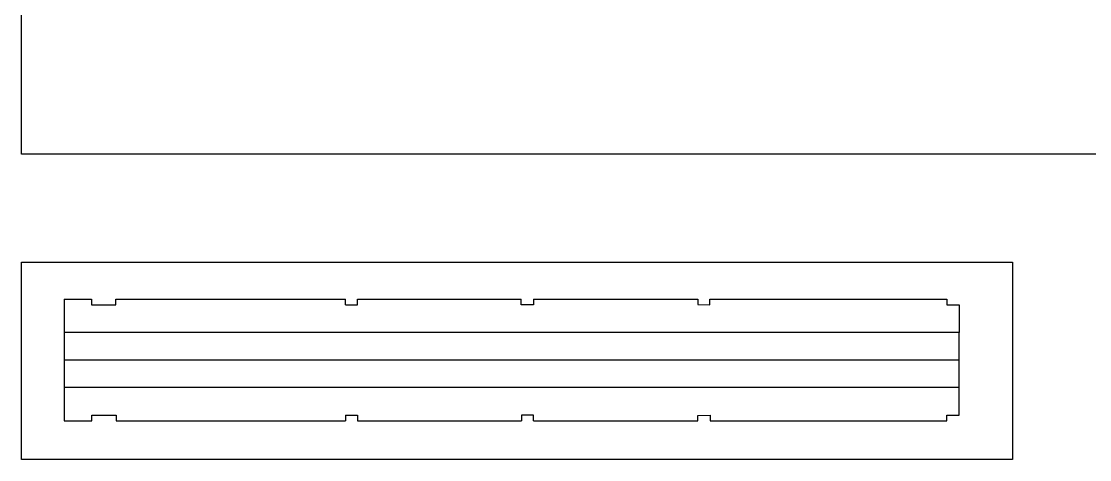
# Model space of a CAD drawing. Header units: millimetres. Extents: x 101 to 1419, y 216 to 432.
# Drawn here: x 1119.8 to 1313.2, y 216.1 to 295.4 of the extents above; entities that cross this region are included whole.
import ezdxf

# ---------------------------------------------------------------- set-up
doc = ezdxf.new("R2010")
doc.units = ezdxf.units.MM
doc.layers.add('5mm轻木', color=210, linetype='Continuous')

msp = doc.modelspace()

# ---------------------------------------------------------------- linework, layer by layer
for points in [[(1119.82, 432.28), (1418.92, 432.28), (1418.92, 271.38), (1119.82, 271.38)], [(1119.82, 251.86), (1299.25, 251.86), (1299.25, 216.12), (1119.82, 216.12)]]:
    msp.add_lwpolyline(points, close=True)
at = {"layer": '5mm轻木'}
for p, q in [((1127.54, 245.14), (1127.54, 223.14)), ((1132.54, 245.14), (1132.54, 244.14)), ((1132.54, 244.14), (1136.94, 244.14)), ((1136.94, 244.14), (1136.94, 245.14)), ((1136.94, 245.14), (1178.47, 245.14)), ((1178.47, 244.14), (1178.47, 245.14)), ((1180.67, 244.14), (1180.67, 245.14)), ((1210.31, 244.14), (1210.31, 245.14)), ((1212.51, 244.14), (1210.31, 244.14)), ((1212.51, 245.14), (1212.51, 244.14)), ((1289.58, 239.14), (1127.54, 239.14)), ((1289.58, 234.14), (1289.58, 239.14)), ((1289.58, 234.14), (1127.54, 234.14)), ((1289.58, 229.14), (1289.58, 234.14)), ((1132.55, 223.14), (1132.55, 224.14)), ((1132.55, 224.14), (1136.95, 224.14)), ((1136.95, 224.14), (1136.95, 223.14)), ((1136.95, 223.14), (1178.48, 223.14)), ((1178.48, 224.14), (1178.48, 223.14)), ((1180.68, 224.14), (1180.68, 223.14)), ((1212.53, 224.14), (1210.33, 224.14)), ((1210.33, 224.14), (1210.33, 223.14)), ((1212.53, 223.14), (1212.53, 224.14))]:
    msp.add_line(p, q, dxfattribs=at)
for points in [[(1212.51, 245.14), (1242.27, 245.14), (1242.27, 244.16), (1244.47, 244.14), (1244.47, 245.14), (1287.37, 245.14), (1287.37, 244.14), (1289.57, 244.14), (1289.57, 239.14), (1161.57, 239.14), (1161.57, 239.14), (1127.54, 239.14)], [(1127.54, 245.14), (1132.54, 245.14), (1132.54, 245.14), (1132.54, 245.14), (1132.54, 245.14)], [(1178.47, 244.14), (1178.47, 244.14), (1180.67, 244.14), (1180.67, 244.14)], [(1180.67, 245.14), (1210.31, 245.14)], [(1212.53, 223.14), (1242.28, 223.14), (1242.28, 224.13), (1244.48, 224.14), (1244.48, 223.14), (1287.38, 223.14), (1287.38, 224.14), (1289.58, 224.14), (1289.58, 229.14), (1161.58, 229.14), (1161.58, 229.14), (1127.54, 229.14)], [(1127.54, 223.14), (1132.55, 223.14), (1132.55, 223.14), (1132.55, 223.14), (1132.55, 223.14)], [(1178.48, 224.14), (1178.48, 224.14), (1180.68, 224.14), (1180.68, 224.14)], [(1180.68, 223.14), (1210.33, 223.14)]]:
    msp.add_lwpolyline(points, dxfattribs=at)

doc.saveas('drawing.dxf')
